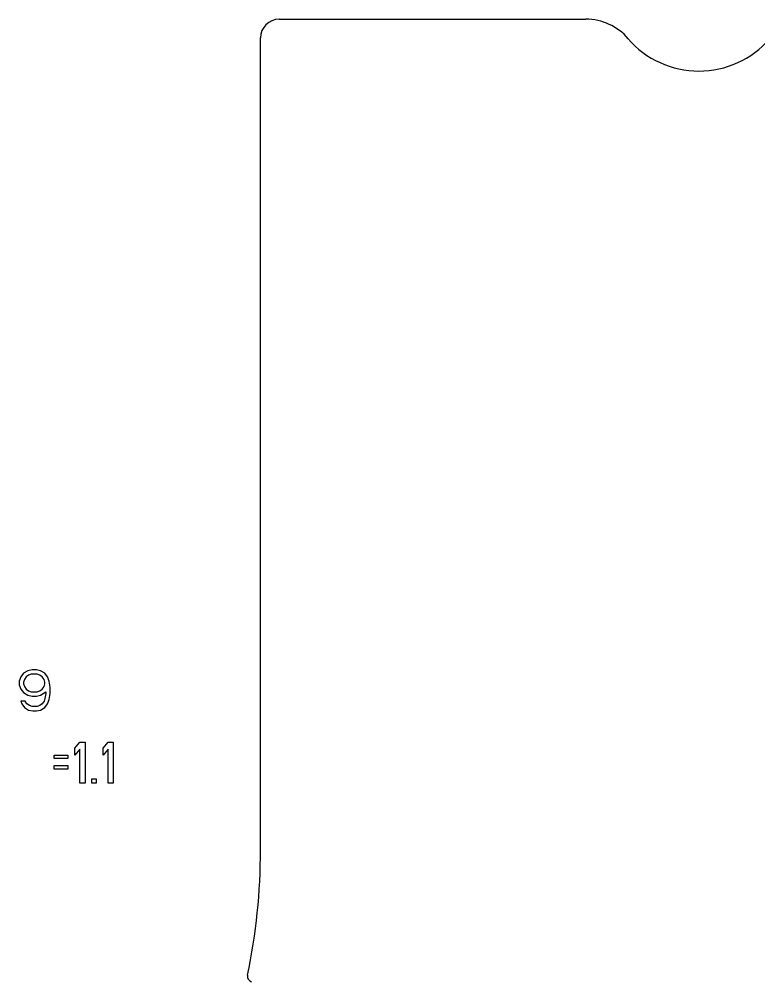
# Model space of a CAD drawing. Header units: millimetres. Extents: x 0 to 594, y 0 to 420.
# Drawn here: x 129.7 to 169.4, y 222.4 to 273.9 of the extents above; entities that cross this region are included whole.
import ezdxf

# ---------------------------------------------------------------- set-up
doc = ezdxf.new("R2010")
doc.units = ezdxf.units.MM
doc.header["$LTSCALE"] = 32.67
doc.layers.get('0').update_dxf_attribs({"linetype": 'CONTINUOUS'})
doc.layers.add('5_CURVES', color=7, linetype='CONTINUOUS')

msp = doc.modelspace()

# ---------------------------------------------------------------- linework, layer by layer
at = {"color": 7, "linetype": 'CONTINUOUS'}
for p, q in [((143.647, 273.933), (160.084, 273.933)), ((142.647, 229.433), (142.647, 272.933))]:
    msp.add_line(p, q, dxfattribs=at)
for centre, radius, start, end in [((143.647, 272.933), 1, 90, 180), ((160.084, 270.933), 3, 40.7304, 90), ((166.147, 276.153), 5, 220.7304, 319.2696), ((109.647, 229.433), 33, 348.2373, 360), ((142.247, 222.644), 0.3, 168.2373, 255.2154)]:
    msp.add_arc(centre, radius, start, end, dxfattribs=at)
at = {"layer": '5_CURVES', "color": 40, "linetype": 'CONTINUOUS'}
for p, q in [((129.941, 238.882), (129.804, 238.695)), ((130.171, 239.022), (129.941, 238.882)), ((130.4, 239.069), (130.171, 239.022)), ((130.354, 238.835), (130.216, 238.788)), ((130.675, 238.835), (130.354, 238.835)), ((130.629, 239.069), (130.4, 239.069)), ((130.858, 239.022), (130.629, 239.069)), ((130.812, 238.788), (130.675, 238.835)), ((131.087, 238.882), (130.858, 239.022)), ((131.225, 238.695), (131.087, 238.882)), ((129.804, 238.695), (129.712, 238.461)), ((129.712, 238.461), (129.712, 238.274)), ((129.987, 238.554), (129.941, 238.414)), ((129.941, 238.414), (129.941, 238.32)), ((129.941, 238.32), (129.987, 238.18)), ((130.079, 238.695), (129.987, 238.554)), ((130.216, 238.788), (130.079, 238.695)), ((130.95, 238.695), (130.812, 238.788)), ((131.041, 238.554), (130.95, 238.695)), ((131.087, 238.414), (131.041, 238.554)), ((131.041, 238.18), (131.087, 238.32)), ((131.087, 238.32), (131.087, 238.414)), ((131.316, 238.461), (131.225, 238.695)), ((131.362, 238.133), (131.316, 238.461)), ((129.712, 238.274), (129.804, 238.04)), ((129.804, 238.04), (129.941, 237.852)), ((129.941, 237.852), (130.171, 237.712)), ((129.987, 238.18), (130.079, 238.04)), ((130.079, 238.04), (130.216, 237.946)), ((130.216, 237.946), (130.354, 237.899)), ((130.354, 237.899), (130.675, 237.899)), ((130.675, 237.899), (130.812, 237.946)), ((130.812, 237.946), (130.95, 238.04)), ((130.858, 237.712), (131.133, 237.899)), ((130.95, 238.04), (131.041, 238.18)), ((131.133, 237.805), (131.087, 237.525)), ((131.133, 237.899), (131.133, 237.805)), ((131.316, 237.478), (131.362, 237.805)), ((131.362, 237.805), (131.362, 238.133)), ((129.804, 237.384), (129.85, 237.244)), ((130.033, 237.384), (129.804, 237.384)), ((130.125, 237.244), (130.033, 237.384)), ((130.171, 237.712), (130.4, 237.665)), ((130.4, 237.665), (130.629, 237.665)), ((130.629, 237.665), (130.858, 237.712)), ((131.041, 237.384), (130.95, 237.244)), ((131.087, 237.525), (131.041, 237.384)), ((131.225, 237.244), (131.316, 237.478)), ((129.85, 237.244), (129.987, 237.057)), ((129.987, 237.057), (130.216, 236.916)), ((130.262, 237.15), (130.125, 237.244)), ((130.216, 236.916), (130.446, 236.869)), ((130.4, 237.103), (130.262, 237.15)), ((130.675, 237.103), (130.4, 237.103)), ((130.446, 236.869), (130.629, 236.869)), ((130.629, 236.869), (130.858, 236.916)), ((130.812, 237.15), (130.675, 237.103)), ((130.95, 237.244), (130.812, 237.15)), ((130.858, 236.916), (131.087, 237.057)), ((131.087, 237.057), (131.225, 237.244)), ((132.691, 234.874), (132.966, 235.202)), ((132.966, 235.202), (133.241, 235.202)), ((133.241, 235.202), (133.241, 233.002)), ((134.204, 234.874), (134.479, 235.202)), ((134.479, 235.202), (134.754, 235.202)), ((134.754, 235.202), (134.754, 233.002)), ((132.691, 234.5), (132.691, 234.874)), ((132.966, 234.827), (132.691, 234.5)), ((132.966, 233.002), (132.966, 234.827)), ((134.204, 234.5), (134.204, 234.874)), ((134.479, 234.827), (134.204, 234.5)), ((134.479, 233.002), (134.479, 234.827)), ((131.591, 234.313), (131.591, 234.5)), ((131.591, 234.5), (132.325, 234.5)), ((132.325, 234.313), (131.591, 234.313)), ((132.325, 234.5), (132.325, 234.313)), ((131.591, 233.751), (131.591, 233.938)), ((131.591, 233.938), (132.325, 233.938)), ((132.325, 233.751), (131.591, 233.751)), ((132.325, 233.938), (132.325, 233.751)), ((133.608, 233.002), (133.608, 233.236)), ((133.608, 233.236), (133.837, 233.236)), ((133.837, 233.236), (133.837, 233.002)), ((133.241, 233.002), (132.966, 233.002)), ((133.837, 233.002), (133.608, 233.002)), ((134.754, 233.002), (134.479, 233.002))]:
    msp.add_line(p, q, dxfattribs=at)

doc.saveas('drawing.dxf')
